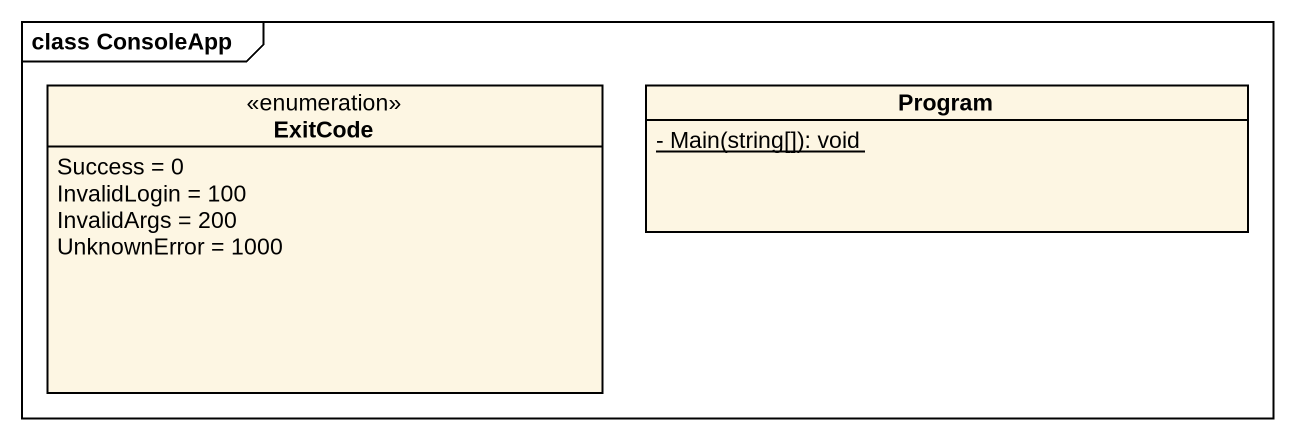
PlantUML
@startuml
mainframe class ConsoleApp
hide circle
hide empty members
skinparam classAttributeIconSize 0
enum ExitCode {
  Success = 0
  InvalidLogin = 100
  InvalidArgs = 200
  UnknownError = 1000
}
class Program {
  {static} - Main(string[]): void
}
@enduml
